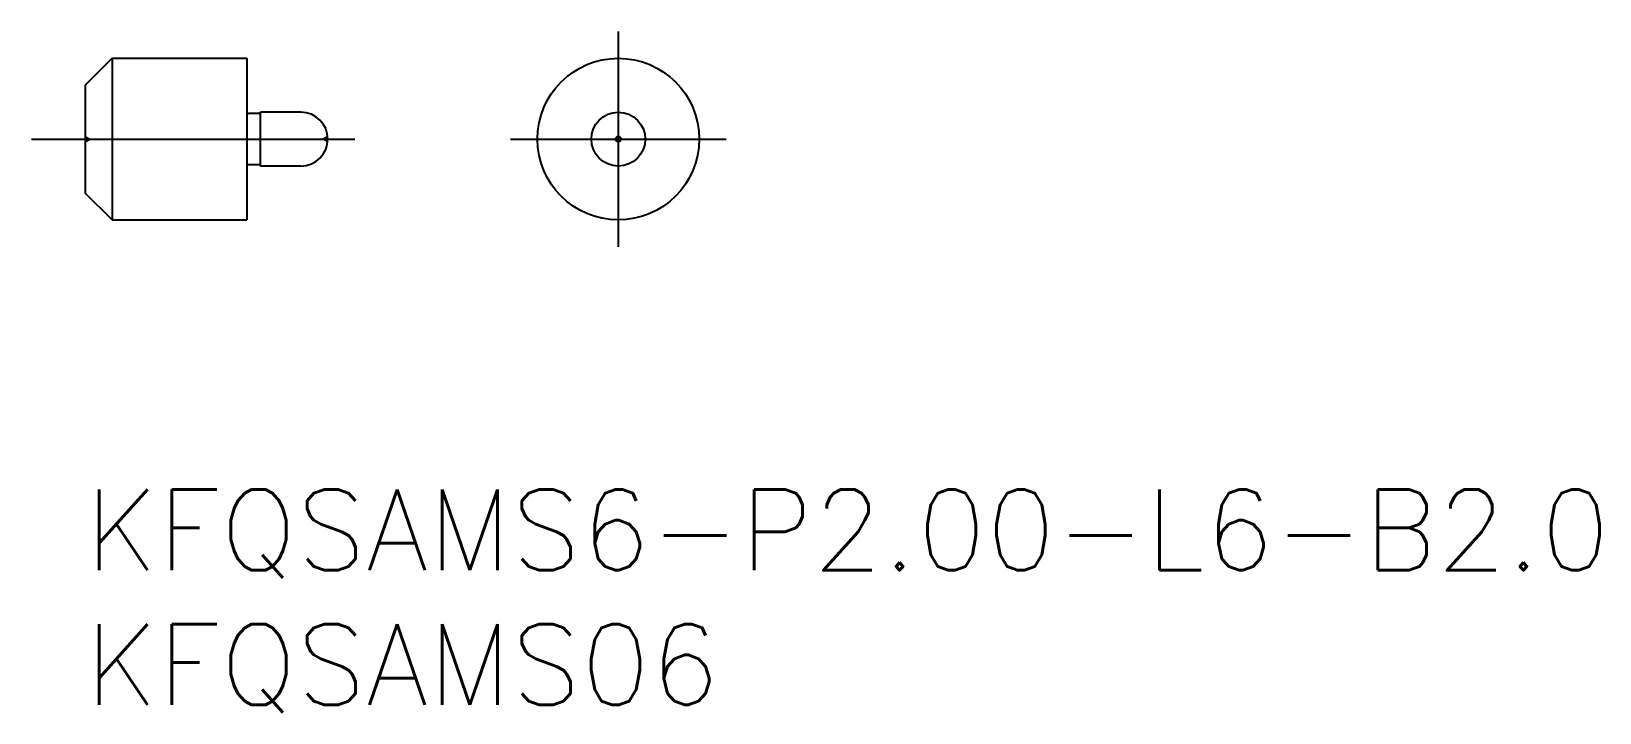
# Model space of a CAD drawing. Extents: x -2 to 56.2, y -8.3 to 17.
import ezdxf

# ---------------------------------------------------------------- set-up
doc = ezdxf.new("R2010")
doc.units = 0
doc.header["$LTSCALE"] = 0.5
doc.linetypes.add('CENTER', pattern=[50.8, 31.75, -6.35, 6.35, -6.35])
doc.linetypes.add('DASHED', pattern=[19.05, 12.7, -6.35])
doc.layers.get('0').update_dxf_attribs({"linetype": 'CONTINUOUS'})
for name, color, linetype in [('MSM_CENTER', 1, 'CENTER'), ('MSM_CONTINUOUS', 7, 'CONTINUOUS'), ('MSM_DASHED', 4, 'DASHED'), ('MSM_PART_NUMBER', 7, 'CONTINUOUS')]:
    doc.layers.add(name, color=color, linetype=linetype)
doc.styles.get("Standard").update_dxf_attribs({"font": 'txt.shx', "height": 3, "bigfont": 'bigfont.shx'})

# ---------------------------------------------------------------- blocks, each defined once
blk = doc.blocks.new('*U9')
at = {"layer": 'MSM_PART_NUMBER'}
blk.add_text('KFQSAMS6-P2.00-L6-B2.0', height=3, dxfattribs=at).set_placement((0, -3))
blk = doc.blocks.new('*U10')
at = {"layer": 'MSM_PART_NUMBER'}
blk.add_text('KFQSAMS06', height=3, dxfattribs=at).set_placement((0, -8))

msp = doc.modelspace()

# ---------------------------------------------------------------- linework, layer by layer
at = {"layer": 'MSM_CENTER'}
for p, q in [((19.776, 17), (19.776, 9)), ((-2, 13), (10, 13)), ((15.776, 13), (23.776, 13))]:
    msp.add_line(p, q, dxfattribs=at)
at = {"layer": 'MSM_CONTINUOUS'}
for p, q in [((1, 16), (0, 15)), ((1, 16), (6, 16)), ((1, 16), (1, 10)), ((6, 16), (6, 10)), ((0, 15), (0, 11)), ((8, 14), (6.5, 14)), ((6.5, 12), (6.5, 14)), ((6.45, 13.95), (6.05, 13.95)), ((6.45, 12.05), (6.05, 12.05)), ((8, 12), (6.5, 12)), ((1, 10), (0, 11)), ((1, 10), (6, 10))]:
    msp.add_line(p, q, dxfattribs=at)
for radius in [3, 1, 0.1]:
    msp.add_circle((19.776, 13), radius, dxfattribs=at)
for centre, radius, start, end in [((6.05, 14), 0.05, 180, 270), ((6.45, 14), 0.05, 270, 0), ((8, 13), 1, 270, 90), ((6.05, 12), 0.05, 90, 180), ((6.45, 12), 0.05, 0, 90)]:
    msp.add_arc(centre, radius, start, end, dxfattribs=at)
at = {"layer": 'MSM_DASHED'}
for p, q in [((0, 13.1), (0.173, 13)), ((0, 12.9), (0.173, 13)), ((8.995, 13.1), (8.822, 13)), ((8.995, 12.9), (8.822, 13))]:
    msp.add_line(p, q, dxfattribs=at)

# ---------------------------------------------------------------- block references
for name in ['*U9', '*U10']:
    msp.add_blockref(name, (0, 0))

doc.saveas('drawing.dxf')
